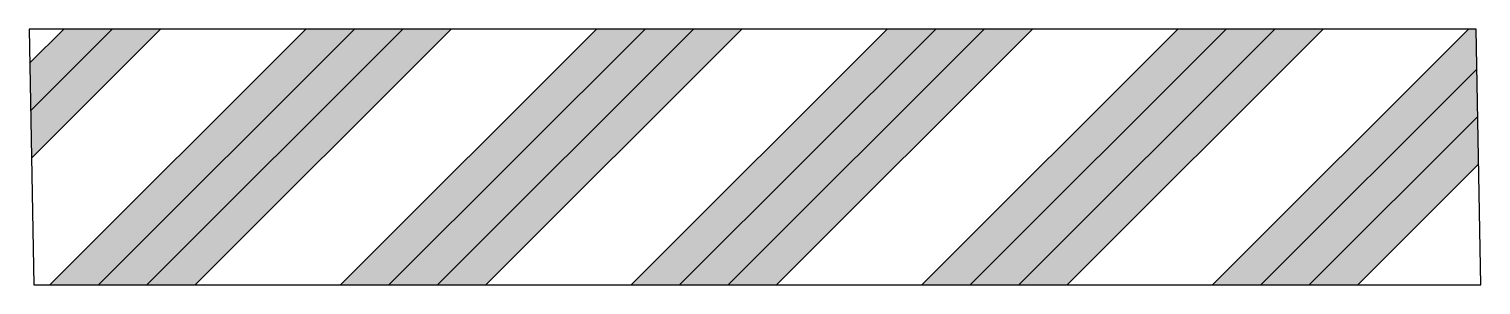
# Model space of a CAD drawing. Header units: millimetres. Extents: x -0.6 to 0.6, y -0.1 to 0.11.
import ezdxf

# ---------------------------------------------------------------- set-up
doc = ezdxf.new("R2010")
doc.units = ezdxf.units.MM

msp = doc.modelspace()

# ---------------------------------------------------------------- hatches: boundary and pattern name
h = msp.add_hatch(color=256)
h.dxf.hatch_style = 1
h.paths.add_polyline_path([(-0.5295, 0.1099), (-0.5695, 0.1099), (-0.5976, 0.0818), (-0.5969, 0.0425)])
h.paths.add_polyline_path([(-0.4895, 0.1099), (-0.5295, 0.1099), (-0.5969, 0.0425), (-0.5961, 0.0033)])
h.paths.add_polyline_path([(-0.2897, 0.1099), (-0.3297, 0.1099), (-0.5409, -0.1013), (-0.501, -0.1013)])
h.paths.add_polyline_path([(-0.3297, 0.1099), (-0.3697, 0.1099), (-0.5809, -0.1013), (-0.5409, -0.1013)])
h.paths.add_polyline_path([(-0.2498, 0.1099), (-0.2897, 0.1099), (-0.501, -0.1013), (-0.461, -0.1013)])
h.paths.add_polyline_path([(-0.0899, 0.1099), (-0.1299, 0.1099), (-0.3411, -0.1013), (-0.3012, -0.1013)])
h.paths.add_polyline_path([(-0.01, 0.1099), (-0.05, 0.1099), (-0.2612, -0.1013), (-0.2212, -0.1013)])
h.paths.add_polyline_path([(-0.05, 0.1099), (-0.0899, 0.1099), (-0.3012, -0.1013), (-0.2612, -0.1013)])
h.paths.add_polyline_path([(0.1499, 0.1099), (0.1099, 0.1099), (-0.1013, -0.1013), (-0.0614, -0.1013)])
h.paths.add_polyline_path([(0.1898, 0.1099), (0.1499, 0.1099), (-0.0614, -0.1013), (-0.0214, -0.1013)])
h.paths.add_polyline_path([(0.2298, 0.1099), (0.1898, 0.1099), (-0.0214, -0.1013), (0.0185, -0.1013)])
h.paths.add_polyline_path([(0.3896, 0.1099), (0.3497, 0.1099), (0.1384, -0.1013), (0.1784, -0.1013)])
h.paths.add_polyline_path([(0.4296, 0.1099), (0.3896, 0.1099), (0.1784, -0.1013), (0.2184, -0.1013)])
h.paths.add_polyline_path([(0.4695, 0.1099), (0.4296, 0.1099), (0.2184, -0.1013), (0.2583, -0.1013)])
h.paths.add_polyline_path([(0.5965, 0.077), (0.5959, 0.1099), (0.5894, 0.1099), (0.3782, -0.1013), (0.4182, -0.1013)])
h.paths.add_polyline_path([(0.5972, 0.0377), (0.5965, 0.077), (0.4182, -0.1013), (0.4581, -0.1013)])
h.paths.add_polyline_path([(0.5979, -0.0015), (0.5972, 0.0377), (0.4581, -0.1013), (0.4981, -0.1013)])

# ---------------------------------------------------------------- linework, layer by layer
at = {"linetype": 'Continuous'}
for p, q in [((-0.5976, 0.0818), (-0.5695, 0.1099)), ((-0.5969, 0.0425), (-0.5295, 0.1099)), ((-0.5961, 0.0033), (-0.4895, 0.1099)), ((-0.5809, -0.1013), (-0.3697, 0.1099)), ((-0.5409, -0.1013), (-0.3297, 0.1099)), ((-0.501, -0.1013), (-0.2897, 0.1099)), ((-0.461, -0.1013), (-0.2498, 0.1099)), ((-0.3411, -0.1013), (-0.1299, 0.1099)), ((-0.3012, -0.1013), (-0.0899, 0.1099)), ((-0.2612, -0.1013), (-0.05, 0.1099)), ((-0.2212, -0.1013), (-0.01, 0.1099)), ((-0.1013, -0.1013), (0.1099, 0.1099)), ((-0.0614, -0.1013), (0.1499, 0.1099)), ((-0.0214, -0.1013), (0.1898, 0.1099)), ((0.0185, -0.1013), (0.2298, 0.1099)), ((0.1384, -0.1013), (0.3497, 0.1099)), ((0.1784, -0.1013), (0.3896, 0.1099)), ((0.2184, -0.1013), (0.4296, 0.1099)), ((0.2583, -0.1013), (0.4695, 0.1099)), ((0.3782, -0.1013), (0.5894, 0.1099)), ((0.4182, -0.1013), (0.5965, 0.077)), ((0.4581, -0.1013), (0.5972, 0.0377)), ((0.4981, -0.1013), (0.5979, -0.0015))]:
    msp.add_line(p, q, dxfattribs=at)
msp.add_lwpolyline([(-0.5942, -0.1013), (0.5997, -0.1013), (0.5959, 0.1099), (-0.5981, 0.1099)], close=True)

doc.saveas('drawing.dxf')
